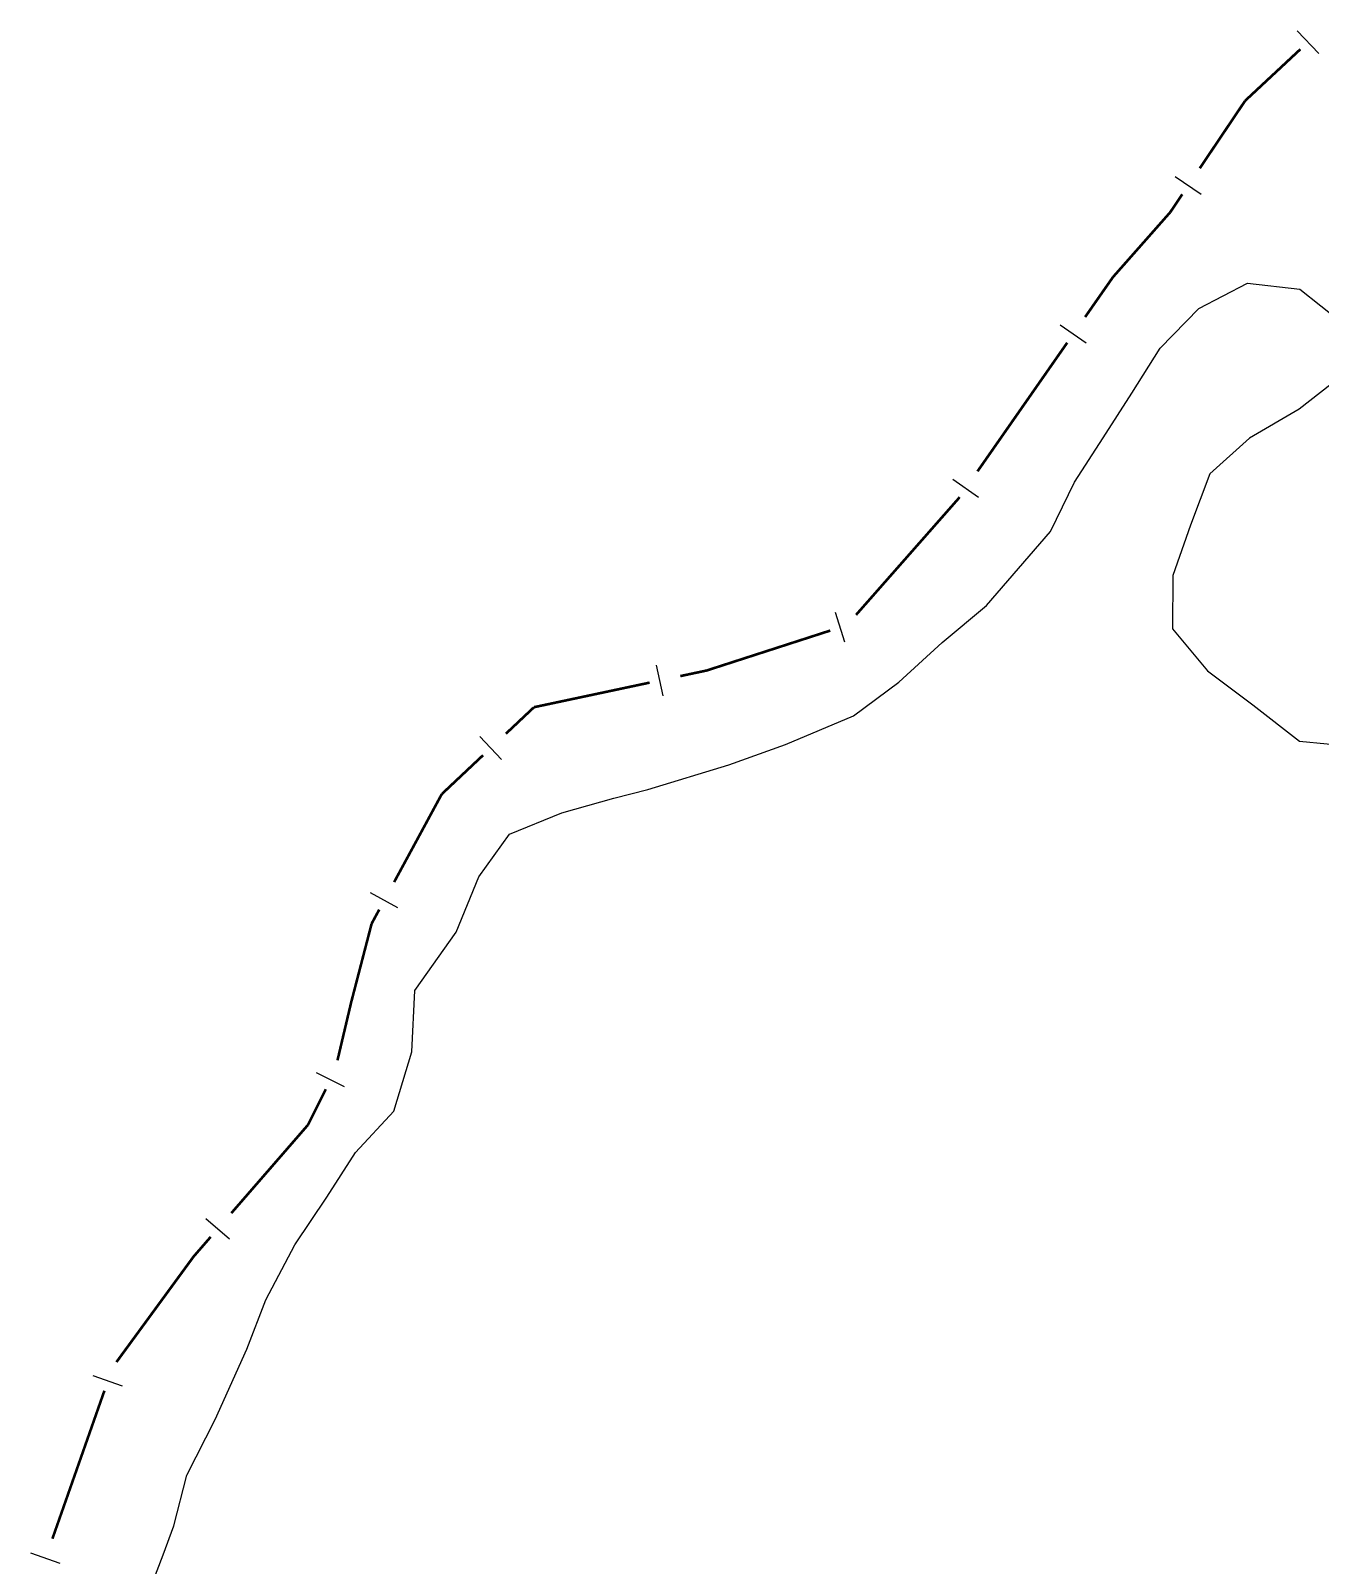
# Model space of a CAD drawing. Extents: x 211453 to 215163, y 4877397 to 4881305.
# Drawn here: x 211596.4 to 211719.8, y 4878555.1 to 4878701.9 of the extents above; entities that cross this region are included whole.
import ezdxf

# ---------------------------------------------------------------- set-up
doc = ezdxf.new("R2010")
doc.units = 0
doc.header["$LTSCALE"] = 1.5
doc.header["$MEASUREMENT"] = 0
doc.layers.add('HD-LAGOS-PERENE', color=170, linetype='CONTINUOUS')
doc.layers.add('LM-LIM-SETORES-BAIRROS', color=250, linetype='CONTINUOUS')

msp = doc.modelspace()

# ---------------------------------------------------------------- linework, layer by layer
at = {"layer": 'HD-LAGOS-PERENE', "linetype": 'Continuous'}
for points in [[(211608.072927, 4878553.548873, 9.767153), (211609.041317, 4878556.150518, 9.767153), (211610.067187, 4878558.906588, 9.767153), (211611.322408, 4878563.764074, 9.767153), (211614.016159, 4878569.082376, 9.767153), (211617.068536, 4878575.799952, 9.767153), (211618.88342, 4878580.537972, 9.767153), (211621.637171, 4878585.796366, 9.767153), (211624.71124, 4878590.335537, 9.767153), (211627.445775, 4878594.614625, 9.767153), (211631.139821, 4878598.574711, 9.767153), (211632.854045, 4878604.25197, 9.767153), (211633.129239, 4878610.107949, 9.767153), (211637.1018, 4878615.687085, 9.767153), (211639.255983, 4878620.984971, 9.767153), (211642.19052, 4878625.064363, 9.767153), (211647.185051, 4878627.126864, 9.767153), (211652.160131, 4878628.509841, 9.767153), (211655.432634, 4878629.350703, 9.767153), (211663.189113, 4878631.716338, 9.767153), (211668.603415, 4878633.659261, 9.767153), (211675.116242, 4878636.402482, 9.749455), (211679.430389, 4878639.623599, 9.749455), (211683.584221, 4878643.404183, 9.749455), (211687.818179, 4878646.945005, 9.749455), (211693.939905, 4878654.009885, 9.675392), (211696.250455, 4878658.749727, 9.675392), (211698.98098, 4878662.989596, 9.675392), (211701.721508, 4878667.249465, 9.675392), (211704.432038, 4878671.55933, 9.675392), (211708.152571, 4878675.339233, 9.675392), (211712.813029, 4878677.779203, 9.675392), (211717.813229, 4878677.219301, 9.675392), (211721.813138, 4878674.029489, 9.675392)], [(211721.812669, 4878668.899697, 9.675392), (211717.732172, 4878665.709765, 9.675392), (211712.98168, 4878662.949806, 9.675392), (211709.181178, 4878659.549887, 9.675392), (211707.350636, 4878654.630059, 9.675392), (211705.650111, 4878649.830228, 9.675392), (211705.60964, 4878644.700436, 9.675392), (211708.969443, 4878640.700648, 9.675392), (211713.319362, 4878637.430845, 9.675392), (211717.77927, 4878633.971051, 9.675392), (211723.07949, 4878633.47115, 9.675392)]]:
    msp.add_polyline3d(points, dxfattribs=at)
at = {"layer": 'LM-LIM-SETORES-BAIRROS'}
for points in [[(211719.607791, 4878699.733177), (211717.562162, 4878701.927579)], [(211708.362072, 4878686.271275), (211705.87222, 4878687.944786)], [(211697.350062, 4878672.040995), (211694.88955, 4878673.757352)], [(211687.05192, 4878657.277924), (211684.591408, 4878658.994281)], [(211674.287385, 4878643.425837), (211673.365094, 4878646.280548)], [(211656.887913, 4878638.30851), (211656.264336, 4878641.242986)], [(211641.421847, 4878632.221818), (211639.365355, 4878634.406043)], [(211631.520838, 4878618.018028), (211628.882962, 4878619.446878)], [(211626.40557, 4878600.898248), (211623.722289, 4878602.239889)], [(211615.394794, 4878586.325897), (211613.130179, 4878588.293514)], [(211605.179507, 4878572.278729), (211602.349245, 4878573.273524)], [(211599.210737, 4878555.297158), (211596.380475, 4878556.291953)]]:
    msp.add_lwpolyline(points, dxfattribs=at)
at = {"layer": 'LM-LIM-SETORES-BAIRROS', "const_width": 0.25}
for points in [[(211712.574327, 4878695.22723), (211717.853509, 4878700.148501)], [(211712.137679, 4878694.577585), (211712.574327, 4878695.22723)], [(211708.23282, 4878688.767931), (211712.137679, 4878694.577585)], [(211705.400277, 4878684.553671), (211706.559309, 4878686.27808)], [(211699.928557, 4878678.359271), (211704.789699, 4878683.862451)], [(211704.789699, 4878683.862451), (211705.400277, 4878684.553671)], [(211697.264044, 4878674.539515), (211699.55252, 4878677.820198)], [(211699.55252, 4878677.820198), (211699.928557, 4878678.359271)], [(211686.965902, 4878659.776444), (211695.547687, 4878672.079003)], [(211684.601653, 4878656.555254), (211685.165239, 4878657.195073)], [(211685.165239, 4878657.195073), (211685.249545, 4878657.315932)], [(211675.347825, 4878646.0497), (211684.601653, 4878656.555254)], [(211661.058701, 4878640.728295), (211672.874669, 4878644.545762)], [(211658.532442, 4878640.191465), (211660.48876, 4878640.607183)], [(211660.48876, 4878640.607183), (211661.058701, 4878640.728295)], [(211644.540303, 4878637.218135), (211655.597966, 4878639.567889)], [(211641.849751, 4878634.684926), (211644.033976, 4878636.741418)], [(211644.033976, 4878636.741418), (211644.540303, 4878637.218135)], [(211635.713284, 4878628.907316), (211639.665526, 4878632.628433)], [(211635.441014, 4878628.404665), (211635.713284, 4878628.907316)], [(211631.154466, 4878620.491037), (211635.441014, 4878628.404665)], [(211629.002685, 4878616.518518), (211629.725616, 4878617.853161)], [(211627.041125, 4878608.981998), (211628.881242, 4878616.051924)], [(211628.881242, 4878616.051924), (211629.002685, 4878616.518518)], [(211625.731989, 4878603.439992), (211626.881457, 4878608.30607)], [(211626.881457, 4878608.30607), (211627.041125, 4878608.981998)], [(211622.911525, 4878597.26426), (211624.616716, 4878600.674641)], [(211615.574231, 4878588.81945), (211622.788826, 4878597.12304)], [(211622.788826, 4878597.12304), (211622.911525, 4878597.26426)], [(211611.968086, 4878584.668981), (211613.606614, 4878586.554834)], [(211604.585674, 4878574.579683), (211611.671793, 4878584.264047)], [(211611.671793, 4878584.264047), (211611.968086, 4878584.668981)], [(211598.458803, 4878557.681396), (211603.432778, 4878571.832706)]]:
    msp.add_lwpolyline(points, dxfattribs=at)

doc.saveas('drawing.dxf')
